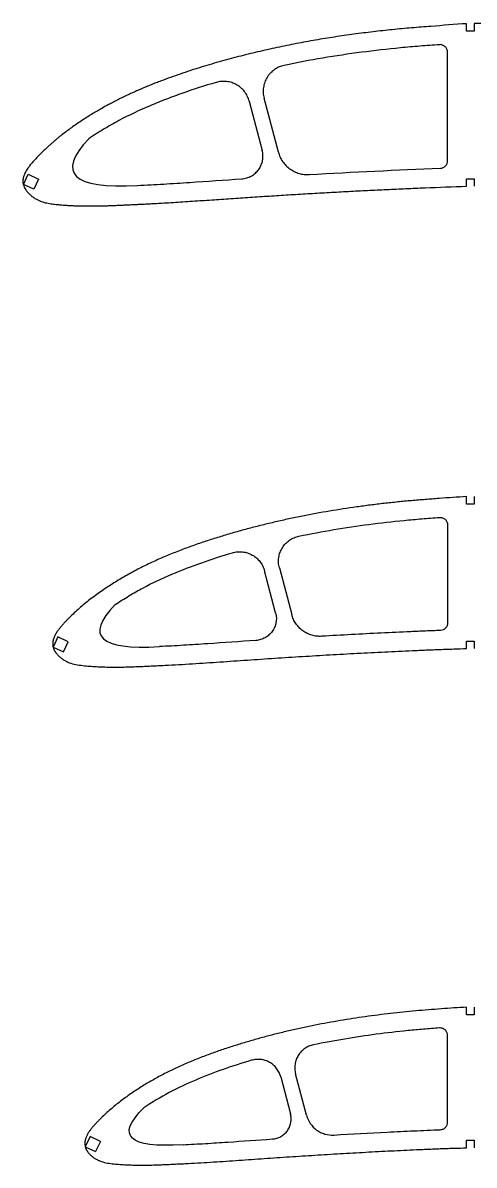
# Model space of a CAD drawing. Header units: millimetres. Extents: x -11497 to 404, y -3854 to 414.
# Drawn here: x -8309.9 to -8190.7, y -1885.7 to -1583.7 of the extents above; entities that cross this region are included whole.
import ezdxf

# ---------------------------------------------------------------- set-up
doc = ezdxf.new("R2010")
doc.units = ezdxf.units.MM

msp = doc.modelspace()

# ---------------------------------------------------------------- linework, layer by layer
for p, q in [((-8192.6703, -1585.9297), (-8192.6703, -1583.9394)), ((-8190.6703, -1583.9297), (-8190.6703, -1585.9297)), ((-8190.6703, -1585.9297), (-8192.6703, -1585.9297)), ((-8192.6703, -1626.9079), (-8192.6703, -1624.9079)), ((-8192.6703, -1624.9079), (-8190.6703, -1624.9079)), ((-8190.6703, -1624.9079), (-8190.6703, -1626.8615)), ((-8192.6703, -1710.9278), (-8192.6703, -1708.9394)), ((-8190.6703, -1708.9278), (-8190.6703, -1710.9278)), ((-8190.6703, -1710.9278), (-8192.6703, -1710.9278)), ((-8192.6703, -1749.1147), (-8192.6703, -1747.1147)), ((-8192.6703, -1747.1147), (-8190.6703, -1747.1147)), ((-8190.6703, -1747.1147), (-8190.6703, -1749.065)), ((-8192.6703, -1845.9258), (-8192.6703, -1843.9394)), ((-8190.6703, -1843.9258), (-8190.6703, -1845.9258)), ((-8190.6703, -1845.9258), (-8192.6703, -1845.9258)), ((-8192.6703, -1881.0901), (-8192.6703, -1879.0901)), ((-8192.6703, -1879.0901), (-8190.6703, -1879.0901)), ((-8190.6703, -1879.0901), (-8190.6703, -1881.0442))]:
    msp.add_line(p, q)
at = {"color": 7, "linetype": 'Continuous', "lineweight": 25}
for p, q in [((-8197.6703, -1620.1497), (-8197.6703, -1591.484)), ((-8250.0817, -1604.3996), (-8246.6381, -1617.4308)), ((-8242.3797, -1617.8893), (-8246.1565, -1603.5969)), ((-8292.4475, -1614.3426), (-8292.4471, -1614.343)), ((-8309.7071, -1626.4508), (-8308.4392, -1623.7318)), ((-8308.4392, -1623.7318), (-8305.7203, -1624.9997)), ((-8306.9882, -1627.7186), (-8309.7071, -1626.4508)), ((-8305.7203, -1624.9997), (-8306.9882, -1627.7186)), ((-8197.6703, -1716.44), (-8197.6703, -1742.3324)), ((-8243.096, -1739.696), (-8246.0369, -1728.5589)), ((-8242.1119, -1727.7559), (-8238.8472, -1740.1191)), ((-8285.474, -1737.5068), (-8285.4737, -1737.5071)), ((-8300.5792, -1746.024), (-8301.8471, -1748.743)), ((-8297.8603, -1747.2919), (-8300.5792, -1746.024)), ((-8299.1281, -1750.0108), (-8297.8603, -1747.2919)), ((-8301.8471, -1748.743), (-8299.1281, -1750.0108)), ((-8273.7725, -1748.6009), (-8273.7743, -1748.601)), ((-8197.6703, -1874.2881), (-8197.6703, -1851.3914)), ((-8241.7644, -1862.2887), (-8239.1738, -1872.1079)), ((-8234.9453, -1872.4554), (-8237.8417, -1861.4771)), ((-8277.9423, -1870.5243), (-8277.9425, -1870.5241)), ((-8292.0904, -1878.0996), (-8293.3582, -1880.8186)), ((-8293.3582, -1880.8186), (-8290.6393, -1882.0864)), ((-8289.3714, -1879.3675), (-8292.0904, -1878.0996)), ((-8289.3714, -1879.3675), (-8290.6393, -1882.0864)), ((-8267.5505, -1880.2652), (-8267.5474, -1880.2651))]:
    msp.add_line(p, q, dxfattribs=at)
for points, knots in [([(-8192.6703, -1583.9394), (-8195.8031, -1584.1586), (-8200.6365, -1584.5434), (-8207.1753, -1585.0322), (-8212.2767, -1585.5162), (-8217.3698, -1586.0735), (-8222.4517, -1586.7188), (-8227.5215, -1587.4507), (-8232.5772, -1588.2738), (-8236.7944, -1589.0455), (-8240.1812, -1589.7134), (-8242.7423, -1590.2488), (-8245.2978, -1590.8076), (-8247.8467, -1591.3951), (-8250.3895, -1592.009), (-8252.9263, -1592.6504), (-8255.4786, -1593.3262), (-8258.0461, -1594.0358), (-8260.6267, -1594.7838), (-8263.1973, -1595.5641), (-8265.7561, -1596.3824), (-8268.3039, -1597.2358), (-8270.8386, -1598.1299), (-8272.954, -1598.9174), (-8274.6581, -1599.5747), (-8275.9544, -1600.0908), (-8277.246, -1600.6181), (-8278.5304, -1601.1609), (-8279.8088, -1601.7156), (-8281.0791, -1602.2866), (-8282.3615, -1602.8835), (-8283.657, -1603.5052), (-8284.9622, -1604.1576), (-8286.2601, -1604.826), (-8287.5475, -1605.5166), (-8288.8279, -1606.2266), (-8290.1002, -1606.9585), (-8291.4003, -1607.7321), (-8292.7253, -1608.5491), (-8294.0707, -1609.4117), (-8295.399, -1610.2961), (-8296.7042, -1611.2024), (-8297.9831, -1612.1262), (-8299.2287, -1613.0689), (-8300.2864, -1613.9048), (-8301.1647, -1614.6305), (-8301.881, -1615.2374), (-8302.5897, -1615.8628), (-8303.3006, -1616.5058), (-8304.016, -1617.1762), (-8304.7422, -1617.8772), (-8305.5646, -1618.6951), (-8306.4805, -1619.6295), (-8307.4436, -1620.6965), (-8308.3272, -1621.8037), (-8309.068, -1622.9432), (-8309.6078, -1624.1041), (-8309.8882, -1625.2897), (-8309.8048, -1626.3259), (-8309.5903, -1626.9949), (-8309.3324, -1627.4311), (-8309.0942, -1627.9062), (-8308.6189, -1628.4884), (-8308.0349, -1629.0895), (-8307.3731, -1629.633), (-8306.6639, -1630.1166), (-8305.9493, -1630.5134), (-8305.2456, -1630.8258), (-8304.5639, -1631.0679), (-8303.8763, -1631.2592), (-8303.1845, -1631.4101), (-8302.4884, -1631.5268), (-8301.7894, -1631.6215), (-8300.905, -1631.7204), (-8299.8347, -1631.8229), (-8298.5777, -1631.9236), (-8297.3172, -1632.0014), (-8296.0543, -1632.0589), (-8294.7898, -1632.101), (-8293.5244, -1632.1233), (-8292.2581, -1632.1326), (-8290.9916, -1632.1238), (-8289.7257, -1632.1043), (-8288.4607, -1632.0732), (-8287.1964, -1632.0333), (-8285.9323, -1631.9861), (-8284.6682, -1631.9345), (-8283.4034, -1631.8782), (-8282.1381, -1631.8203), (-8280.872, -1631.7625), (-8279.6063, -1631.7001), (-8278.3405, -1631.6377), (-8277.0749, -1631.5735), (-8275.8089, -1631.5054), (-8274.1199, -1631.4127), (-8272.0081, -1631.2911), (-8269.4742, -1631.1349), (-8266.9412, -1630.9743), (-8264.4086, -1630.8059), (-8261.8763, -1630.6358), (-8259.3437, -1630.4634), (-8256.8108, -1630.2892), (-8254.2774, -1630.1188), (-8251.7442, -1629.9476), (-8249.2113, -1629.7813), (-8246.6786, -1629.6142), (-8244.1456, -1629.4511), (-8241.612, -1629.2909), (-8238.2352, -1629.0815), (-8234.0154, -1628.8273), (-8228.9527, -1628.5364), (-8223.8901, -1628.2614), (-8218.8272, -1627.9989), (-8213.763, -1627.7541), (-8208.6973, -1627.5228), (-8201.6667, -1627.2279), (-8196.3241, -1627.0269), (-8192.6703, -1626.9079)], [0, 0, 0, 0, 0.037810127, 0.058378142, 0.078944165, 0.099502757, 0.120062306, 0.140618196, 0.161171844, 0.181730392, 0.192232993, 0.202733734, 0.213231801, 0.223726436, 0.234226583, 0.244725708, 0.255230035, 0.266014973, 0.276796177, 0.287577874, 0.298358395, 0.309139928, 0.31992681, 0.330717371, 0.336315928, 0.341916893, 0.34751551, 0.353112043, 0.35870546, 0.364292741, 0.369880161, 0.375736121, 0.381592742, 0.387447349, 0.393312559, 0.399182199, 0.405074118, 0.410984135, 0.41739554, 0.423814744, 0.430225953, 0.436607106, 0.442946104, 0.449218507, 0.455412895, 0.459176702, 0.462934888, 0.466716263, 0.470556156, 0.474475231, 0.47851987, 0.482707985, 0.488439354, 0.49427259, 0.500005689, 0.505479778, 0.510596009, 0.515360546, 0.519964911, 0.522941483, 0.523713317, 0.526061566, 0.529321954, 0.532702959, 0.536149006, 0.539609724, 0.543025292, 0.545975002, 0.548870241, 0.551727175, 0.554561889, 0.557391908, 0.560223219, 0.563052882, 0.568106577, 0.573167981, 0.578234398, 0.583311455, 0.588388324, 0.593465992, 0.598549122, 0.603634584, 0.60871431, 0.613792524, 0.618869059, 0.62394358, 0.629023617, 0.634100922, 0.639186879, 0.644273168, 0.649360468, 0.654444114, 0.659532454, 0.664617865, 0.669708001, 0.679898873, 0.690085219, 0.700273946, 0.710457126, 0.720645539, 0.730830795, 0.741020462, 0.751213282, 0.761401695, 0.771588867, 0.781775629, 0.79196117, 0.802149496, 0.812340623, 0.832694999, 0.853048018, 0.873395476, 0.893737901, 0.914086761, 0.934438591, 0.95479294, 0.998807953, 0.998807953, 0.998807953, 0.998807953]), ([(-7967.877, -1634.2078), (-7969.0129, -1633.7144), (-7970.9958, -1632.9139), (-7973.8037, -1631.7918), (-7976.2961, -1630.8316), (-7978.7817, -1629.8935), (-7981.2738, -1628.9736), (-7983.7704, -1628.0658), (-7986.2706, -1627.168), (-7988.7718, -1626.2712), (-7992.1081, -1625.0799), (-7996.2729, -1623.5774), (-8001.2647, -1621.7623), (-8006.2524, -1619.9398), (-8011.2357, -1618.106), (-8016.2186, -1616.2704), (-8021.2016, -1614.4315), (-8026.1777, -1612.5977), (-8031.1467, -1610.7697), (-8036.1115, -1608.9591), (-8041.0841, -1607.1719), (-8046.0667, -1605.4161), (-8051.0649, -1603.7042), (-8056.0809, -1602.0433), (-8061.0821, -1600.4559), (-8066.0683, -1598.9479), (-8071.039, -1597.5219), (-8076.0285, -1596.1655), (-8081.0374, -1594.882), (-8086.0642, -1593.6709), (-8091.1088, -1592.5323), (-8096.143, -1591.4765), (-8101.1641, -1590.4993), (-8106.1702, -1589.6003), (-8111.1877, -1588.7728), (-8116.2156, -1588.0107), (-8121.2537, -1587.3153), (-8126.301, -1586.6818), (-8131.3459, -1586.1117), (-8136.3867, -1585.602), (-8141.4219, -1585.1519), (-8146.461, -1584.7616), (-8151.5037, -1584.433), (-8156.5502, -1584.1628), (-8161.6004, -1583.957), (-8166.6562, -1583.8128), (-8171.7154, -1583.7288), (-8176.7772, -1583.7135), (-8183.0958, -1583.7709), (-8187.7259, -1583.9015), (-8190.6703, -1583.9297)], [0, 0, 0, 0, 0.015987774, 0.027603423, 0.039037682, 0.050468654, 0.061901065, 0.073332522, 0.084764442, 0.096196547, 0.107635555, 0.13049922, 0.153355397, 0.176207116, 0.199054455, 0.221907143, 0.24476251, 0.267624717, 0.290371373, 0.313115788, 0.335849145, 0.358586315, 0.381317376, 0.404055046, 0.426798515, 0.449053993, 0.471304814, 0.493555415, 0.515804196, 0.538055804, 0.560305634, 0.58256543, 0.604458081, 0.626342623, 0.64822472, 0.670106377, 0.69199188, 0.713881813, 0.735775608, 0.757534826, 0.779287847, 0.80103746, 0.82278231, 0.844525637, 0.866279057, 0.888033004, 0.909820868, 0.931599156, 0.953379782, 0.991393692, 0.991393692, 0.991393692, 0.991393692]), ([(-8199.8234, -1589.4899), (-8201.5434, -1589.6219), (-8203.2637, -1589.751), (-8206.7028, -1590.0239), (-8208.4212, -1590.1725), (-8213.5709, -1590.6745), (-8216.9992, -1591.059), (-8223.8433, -1591.9551), (-8227.2604, -1592.4628), (-8234.0627, -1593.6096), (-8237.4501, -1594.2488), (-8240.8232, -1594.957)], [0, 0, 0, 0, 0.125, 0.125, 0.25, 0.25, 0.5, 0.5, 0.75, 0.75, 1, 1, 1, 1]), ([(-8197.6703, -1591.484), (-8197.6703, -1591.3455), (-8197.6846, -1591.2093), (-8197.7404, -1590.9418), (-8197.7827, -1590.8088), (-8197.8926, -1590.5574), (-8197.9598, -1590.4385), (-8198.1189, -1590.2144), (-8198.2108, -1590.1098), (-8198.5114, -1589.8313), (-8198.7527, -1589.686), (-8199.1401, -1589.5507), (-8199.2759, -1589.5185), (-8199.5481, -1589.483), (-8199.6852, -1589.4793), (-8199.8234, -1589.4899)], [0, 0, 0, 0, 0.125, 0.125, 0.25, 0.25, 0.375, 0.375, 0.5, 0.5, 0.75, 0.75, 0.875, 0.875, 1, 1, 1, 1]), ([(-8240.8232, -1594.957), (-8241.2905, -1595.0551), (-8241.7406, -1595.199), (-8242.6076, -1595.5754), (-8243.0274, -1595.8109), (-8243.7993, -1596.3536), (-8244.1555, -1596.6616), (-8244.6443, -1597.1801), (-8244.7995, -1597.3625), (-8245.0874, -1597.7379), (-8245.3548, -1598.126), (-8245.582, -1598.5389), (-8245.7887, -1598.9645), (-8245.8823, -1599.185), (-8246.1268, -1599.8542), (-8246.2426, -1600.3107), (-8246.3817, -1601.244), (-8246.4041, -1601.7248), (-8246.3518, -1602.6685), (-8246.2785, -1603.1353), (-8246.1565, -1603.5969)], [0, 0, 0, 0, 0.125, 0.125, 0.25, 0.25, 0.375, 0.375, 0.4375, 0.4375, 0.5, 0.5625, 0.5625, 0.625, 0.625, 0.75, 0.75, 0.875, 0.875, 1, 1, 1, 1]), ([(-8258.8332, -1599.4732), (-8261.7986, -1600.3468), (-8264.7345, -1601.2861), (-8269.0853, -1602.8133), (-8270.5264, -1603.3426), (-8273.3896, -1604.4437), (-8274.8116, -1605.0156), (-8279.0417, -1606.8113), (-8281.812, -1608.119), (-8285.8725, -1610.2921), (-8287.2102, -1611.0517), (-8289.8539, -1612.6412), (-8291.1598, -1613.4715), (-8292.4471, -1614.343)], [0, 0, 0, 0, 0.25, 0.25, 0.375, 0.375, 0.5, 0.5, 0.75, 0.75, 0.875, 0.875, 1, 1, 1, 1]), ([(-8250.0817, -1604.3996), (-8250.2019, -1603.9445), (-8250.3658, -1603.5085), (-8250.778, -1602.6732), (-8251.0295, -1602.2709), (-8251.5991, -1601.5352), (-8251.9182, -1601.1982), (-8252.449, -1600.7394), (-8252.6353, -1600.5941), (-8253.0173, -1600.3258), (-8253.4106, -1600.0781), (-8253.8261, -1599.8707), (-8254.2527, -1599.6836), (-8254.4727, -1599.6), (-8255.1422, -1599.3834), (-8255.5963, -1599.2855), (-8256.5195, -1599.1801), (-8256.9933, -1599.1734), (-8257.9234, -1599.2541), (-8258.3817, -1599.3402), (-8258.8332, -1599.4732)], [0, 0, 0, 0, 0.125, 0.125, 0.25, 0.25, 0.375, 0.375, 0.4375, 0.4375, 0.5, 0.5625, 0.5625, 0.625, 0.625, 0.75, 0.75, 0.875, 0.875, 1, 1, 1, 1]), ([(-8252.0471, -1624.9567), (-8251.6031, -1624.9271), (-8251.1699, -1624.8493), (-8250.5357, -1624.6622), (-8250.3258, -1624.5876), (-8249.9172, -1624.4161), (-8249.7193, -1624.3197), (-8249.3357, -1624.1065), (-8249.1501, -1623.9896), (-8248.7913, -1623.735), (-8248.6173, -1623.5967), (-8248.1203, -1623.1543), (-8247.8268, -1622.8279), (-8247.3131, -1622.1141), (-8247.0927, -1621.7231), (-8246.7482, -1620.9153), (-8246.6204, -1620.4941), (-8246.4585, -1619.6198), (-8246.4269, -1619.1817), (-8246.4593, -1618.3037), (-8246.5245, -1617.8609), (-8246.6381, -1617.4308)], [0, 0, 0, 0, 0.125, 0.125, 0.1875, 0.1875, 0.25, 0.25, 0.3125, 0.3125, 0.375, 0.375, 0.5, 0.5, 0.625, 0.625, 0.75, 0.75, 0.875, 0.875, 1, 1, 1, 1]), ([(-8242.3797, -1617.8893), (-8242.2619, -1618.335), (-8242.1074, -1618.7647), (-8241.8225, -1619.3861), (-8241.7186, -1619.5894), (-8241.4928, -1619.988), (-8241.3702, -1620.1841), (-8240.981, -1620.7508), (-8240.6922, -1621.1023), (-8240.216, -1621.5908), (-8240.0501, -1621.7472), (-8239.7034, -1622.0467), (-8239.5221, -1622.1902), (-8238.9655, -1622.593), (-8238.5755, -1622.827), (-8237.9627, -1623.1272), (-8237.7538, -1623.2188), (-8237.3264, -1623.3846), (-8237.1073, -1623.4588), (-8236.4482, -1623.6511), (-8236.0024, -1623.7405), (-8235.0981, -1623.8433), (-8234.637, -1623.8563), (-8234.1768, -1623.8293)], [0, 0, 0, 0, 0.125, 0.125, 0.1875, 0.1875, 0.25, 0.25, 0.375, 0.375, 0.4375, 0.4375, 0.5, 0.5, 0.625, 0.625, 0.6875, 0.6875, 0.75, 0.75, 0.875, 0.875, 1, 1, 1, 1]), ([(-8199.5945, -1622.1488), (-8199.4657, -1622.1439), (-8199.3395, -1622.1268), (-8199.092, -1622.069), (-8198.9695, -1622.0278), (-8198.7359, -1621.9231), (-8198.6254, -1621.8602), (-8198.417, -1621.7139), (-8198.3183, -1621.6294), (-8198.1415, -1621.4458), (-8198.0625, -1621.3463), (-8197.9232, -1621.1318), (-8197.8635, -1621.017), (-8197.7207, -1620.6634), (-8197.6703, -1620.4075), (-8197.6703, -1620.1497)], [0, 0, 0, 0, 0.125, 0.125, 0.25, 0.25, 0.375, 0.375, 0.5, 0.5, 0.625, 0.625, 0.75, 0.75, 1, 1, 1, 1]), ([(-8279.537, -1626.6897), (-8277.2444, -1626.5767), (-8274.9525, -1626.4533), (-8270.3698, -1626.1826), (-8268.0791, -1626.0366), (-8261.2077, -1625.5825), (-8256.6279, -1625.2616), (-8252.0471, -1624.9567)], [0, 0, 0, 0, 0.25, 0.25, 0.5, 0.5, 1, 1, 1, 1]), ([(-8192.6703, -1708.9394), (-8193.8838, -1709.009), (-8196.3101, -1709.1682), (-8199.9467, -1709.4402), (-8203.5817, -1709.7167), (-8207.2142, -1710.0094), (-8210.8403, -1710.3614), (-8214.4614, -1710.7504), (-8218.0761, -1711.1859), (-8222.8862, -1711.83), (-8228.8796, -1712.7531), (-8234.8409, -1713.8487), (-8239.5872, -1714.8307), (-8243.1342, -1715.6224), (-8246.6676, -1716.4697), (-8250.1862, -1717.3735), (-8253.6889, -1718.3344), (-8257.174, -1719.3554), (-8260.6374, -1720.4459), (-8264.0771, -1721.6073), (-8267.4883, -1722.8488), (-8270.8673, -1724.1738), (-8274.2075, -1725.5934), (-8277.4968, -1727.1267), (-8280.7262, -1728.782), (-8283.8866, -1730.5648), (-8286.973, -1732.4724), (-8289.4751, -1734.17), (-8291.4251, -1735.6005), (-8292.858, -1736.7124), (-8294.2578, -1737.8659), (-8295.6175, -1739.0663), (-8296.7192, -1740.1012), (-8297.5806, -1740.9495), (-8298.2204, -1741.5921), (-8298.8498, -1742.2449), (-8299.4611, -1742.9145), (-8300.0479, -1743.6063), (-8300.5981, -1744.3272), (-8301.016, -1744.9575), (-8301.3119, -1745.4848), (-8301.5122, -1745.8916), (-8301.6558, -1746.2411), (-8301.7541, -1746.5268), (-8301.8191, -1746.7439), (-8301.8737, -1746.9638), (-8301.9306, -1747.2603), (-8301.9759, -1747.6361), (-8301.9722, -1748.0146), (-8301.9455, -1748.3157), (-8301.9128, -1748.5398), (-8301.8687, -1748.762), (-8301.8101, -1748.9803), (-8301.7363, -1749.1943), (-8301.6352, -1749.3964), (-8301.5272, -1749.5951), (-8301.4246, -1749.7971), (-8301.3115, -1749.9935), (-8301.1847, -1750.1812), (-8301.0476, -1750.3616), (-8300.8539, -1750.5932), (-8300.4998, -1750.9863), (-8300.0525, -1751.394), (-8299.573, -1751.7623), (-8299.0757, -1752.1061), (-8298.4215, -1752.4857), (-8297.3154, -1752.9789), (-8295.8507, -1753.3735), (-8294.0509, -1753.6076), (-8292.2451, -1753.7757), (-8290.4354, -1753.8995), (-8288.6231, -1753.9763), (-8286.8097, -1754.0171), (-8284.9957, -1754.0206), (-8283.1818, -1753.9944), (-8281.3685, -1753.9436), (-8279.5556, -1753.8761), (-8277.7431, -1753.797), (-8275.9308, -1753.7134), (-8274.1185, -1753.6262), (-8271.7022, -1753.5045), (-8268.6822, -1753.3408), (-8265.059, -1753.1225), (-8261.4363, -1752.8882), (-8257.8138, -1752.6431), (-8254.191, -1752.3932), (-8250.5676, -1752.1436), (-8246.9431, -1751.8986), (-8243.3177, -1751.6572), (-8239.6912, -1751.4213), (-8236.0634, -1751.1927), (-8232.4344, -1750.9705), (-8227.5938, -1750.6839), (-8222.7505, -1750.4143), (-8217.9042, -1750.1599), (-8214.2681, -1749.9779), (-8210.6303, -1749.8043), (-8207.5976, -1749.6665), (-8205.1706, -1749.5622), (-8203.3499, -1749.4851), (-8201.5289, -1749.4095), (-8199.7074, -1749.3393), (-8197.8853, -1749.2747), (-8195.54, -1749.1967), (-8193.8015, -1749.1431), (-8192.6703, -1749.1147)], [0, 0, 0, 0, 0.008250743, 0.016501486, 0.024752229, 0.033002972, 0.041253715, 0.049504458, 0.057755201, 0.066005944, 0.08250743, 0.099008916, 0.107259659, 0.115510402, 0.123761145, 0.132011888, 0.140262631, 0.148513373, 0.156764116, 0.165014859, 0.173265602, 0.181516345, 0.189767088, 0.198017831, 0.206268574, 0.214519317, 0.22277006, 0.231020803, 0.235146175, 0.239271546, 0.243396918, 0.247522289, 0.251647661, 0.253710346, 0.255773032, 0.257835718, 0.259898404, 0.261961089, 0.264023775, 0.266086461, 0.267117804, 0.268149147, 0.269180489, 0.269696161, 0.270211832, 0.270727504, 0.271243175, 0.272274518, 0.273305861, 0.273821532, 0.274337204, 0.274852875, 0.275368547, 0.275884218, 0.27639989, 0.276915561, 0.277431232, 0.277946904, 0.278462575, 0.278978247, 0.279493918, 0.280525261, 0.282587947, 0.28361929, 0.284650632, 0.286713318, 0.288776004, 0.292901375, 0.297026747, 0.301152118, 0.30527749, 0.309402861, 0.313528233, 0.317653604, 0.321778976, 0.325904347, 0.330029719, 0.33415509, 0.338280462, 0.342405833, 0.346531205, 0.354781948, 0.363032691, 0.371283434, 0.379534177, 0.38778492, 0.396035663, 0.404286406, 0.412537149, 0.420787892, 0.429038634, 0.437289377, 0.44554012, 0.462041606, 0.470292349, 0.478543092, 0.486793835, 0.495044578, 0.49916995, 0.503295321, 0.507420693, 0.511546064, 0.515671436, 0.519796807, 0.527473097, 0.527473097, 0.527473097, 0.527473097]), ([(-8236.9347, -1719.3903), (-8230.8089, -1718.1183), (-8224.6498, -1717.0962), (-8215.3687, -1715.88), (-8212.2676, -1715.5302), (-8207.6071, -1715.0711), (-8206.0515, -1714.9334), (-8202.9373, -1714.6819), (-8201.3792, -1714.5634), (-8199.8209, -1714.4457)], [0, 0, 0, 0, 0.5, 0.5, 0.75, 0.75, 0.875, 0.875, 1, 1, 1, 1]), ([(-8199.8209, -1714.4457), (-8199.6829, -1714.4353), (-8199.5462, -1714.4392), (-8199.2753, -1714.4746), (-8199.1397, -1714.5068), (-8198.8809, -1714.5973), (-8198.7573, -1714.6553), (-8198.522, -1714.7968), (-8198.4108, -1714.8804), (-8198.1105, -1715.1588), (-8197.9474, -1715.3882), (-8197.7831, -1715.7639), (-8197.7406, -1715.8967), (-8197.6845, -1716.1652), (-8197.6703, -1716.3016), (-8197.6703, -1716.44)], [0, 0, 0, 0, 0.125, 0.125, 0.25, 0.25, 0.375, 0.375, 0.5, 0.5, 0.75, 0.75, 0.875, 0.875, 1, 1, 1, 1]), ([(-8242.1119, -1727.7559), (-8242.23, -1727.3085), (-8242.3009, -1726.8562), (-8242.3513, -1725.9425), (-8242.3295, -1725.4765), (-8242.194, -1724.5713), (-8242.0814, -1724.1291), (-8241.8443, -1723.4813), (-8241.7533, -1723.2675), (-8241.5524, -1722.8548), (-8241.3317, -1722.4546), (-8241.0722, -1722.0789), (-8240.7929, -1721.7156), (-8240.6426, -1721.5392), (-8240.1677, -1721.0367), (-8239.8218, -1720.7386), (-8239.0732, -1720.214), (-8238.6661, -1719.9864), (-8237.8245, -1719.6229), (-8237.3877, -1719.4843), (-8236.9346, -1719.3902)], [0, 0, 0, 0, 0.125, 0.125, 0.25, 0.25, 0.375, 0.375, 0.4375, 0.4375, 0.5, 0.5625, 0.5625, 0.625, 0.625, 0.75, 0.75, 0.875, 0.875, 1, 1, 1, 1]), ([(-8285.4737, -1737.5071), (-8284.2856, -1736.7046), (-8283.0809, -1735.9398), (-8280.643, -1734.4753), (-8279.4096, -1733.7758), (-8275.6671, -1731.7735), (-8273.1152, -1730.568), (-8267.9222, -1728.3596), (-8265.2846, -1727.349), (-8259.9474, -1725.4685), (-8257.2472, -1724.6002), (-8254.5205, -1723.7921)], [0, 0, 0, 0, 0.125, 0.125, 0.25, 0.25, 0.5, 0.5, 0.75, 0.75, 1, 1, 1, 1]), ([(-8254.5205, -1723.7921), (-8254.0831, -1723.6625), (-8253.6397, -1723.5786), (-8252.7413, -1723.4991), (-8252.2817, -1723.5045), (-8251.3848, -1723.6055), (-8250.945, -1723.6999), (-8250.2985, -1723.9079), (-8250.0843, -1723.9889), (-8249.6692, -1724.1702), (-8249.4674, -1724.2707), (-8248.8791, -1724.6011), (-8248.5083, -1724.8604), (-8247.8184, -1725.4552), (-8247.5087, -1725.7823), (-8247.095, -1726.3158), (-8246.9657, -1726.5009), (-8246.7246, -1726.8859), (-8246.6132, -1727.0855), (-8246.3124, -1727.6945), (-8246.1534, -1728.1179), (-8246.0369, -1728.5589)], [0, 0, 0, 0, 0.125, 0.125, 0.25, 0.25, 0.375, 0.375, 0.4375, 0.4375, 0.5, 0.5, 0.625, 0.625, 0.75, 0.75, 0.8125, 0.8125, 0.875, 0.875, 1, 1, 1, 1]), ([(-8243.096, -1739.6959), (-8242.9861, -1740.1122), (-8242.9238, -1740.5333), (-8242.8916, -1741.3848), (-8242.9232, -1741.8178), (-8243.0778, -1742.6533), (-8243.2004, -1743.0618), (-8243.5376, -1743.8528), (-8243.7465, -1744.2228), (-8244.2424, -1744.9137), (-8244.5331, -1745.2366), (-8245.1679, -1745.8022), (-8245.514, -1746.0489), (-8246.2656, -1746.4674), (-8246.6586, -1746.6321), (-8247.4732, -1746.8738), (-8247.899, -1746.9509), (-8248.3286, -1746.9799)], [0, 0, 0, 0, 0.125, 0.125, 0.25, 0.25, 0.375, 0.375, 0.5, 0.5, 0.625, 0.625, 0.75, 0.75, 0.875, 0.875, 1, 1, 1, 1]), ([(-8230.9037, -1745.8703), (-8231.3494, -1745.8966), (-8231.7913, -1745.8844), (-8232.4487, -1745.8102), (-8232.6669, -1745.7762), (-8233.1014, -1745.689), (-8233.3187, -1745.6357), (-8233.9588, -1745.4488), (-8234.3697, -1745.2892), (-8234.963, -1744.9989), (-8235.1569, -1744.8936), (-8235.5369, -1744.6655), (-8235.7238, -1744.5421), (-8236.2634, -1744.1513), (-8236.5967, -1743.863), (-8237.058, -1743.3901), (-8237.2053, -1743.2256), (-8237.4867, -1742.8829), (-8237.6212, -1742.7038), (-8237.9978, -1742.1547), (-8238.2148, -1741.7712), (-8238.5823, -1740.9704), (-8238.7332, -1740.5507), (-8238.8472, -1740.119)], [0, 0, 0, 0, 0.125, 0.125, 0.1875, 0.1875, 0.25, 0.25, 0.375, 0.375, 0.4375, 0.4375, 0.5, 0.5, 0.625, 0.625, 0.6875, 0.6875, 0.75, 0.75, 0.875, 0.875, 1, 1, 1, 1]), ([(-8199.5974, -1744.3315), (-8200.9026, -1744.3792), (-8202.2076, -1744.4318), (-8204.8174, -1744.5412), (-8206.1223, -1744.5966), (-8210.0366, -1744.7688), (-8212.6457, -1744.8917), (-8220.4722, -1745.2781), (-8225.6886, -1745.5617), (-8230.9038, -1745.8703)], [0, 0, 0, 0, 0.125, 0.125, 0.25, 0.25, 0.5, 0.5, 1, 1, 1, 1]), ([(-8197.6703, -1742.3324), (-8197.6703, -1742.4614), (-8197.6827, -1742.5883), (-8197.7311, -1742.838), (-8197.7677, -1742.9621), (-8197.8635, -1743.1997), (-8197.9222, -1743.3126), (-8198.0607, -1743.5266), (-8198.1415, -1743.6285), (-8198.3185, -1743.8122), (-8198.415, -1743.895), (-8198.6244, -1744.0423), (-8198.7371, -1744.1063), (-8199.0854, -1744.2623), (-8199.3395, -1744.3221), (-8199.5974, -1744.3315)], [0, 0, 0, 0, 0.125, 0.125, 0.25, 0.25, 0.375, 0.375, 0.5, 0.5, 0.625, 0.625, 0.75, 0.75, 1, 1, 1, 1]), ([(-8248.3285, -1746.9799), (-8252.5682, -1747.2656), (-8256.8069, -1747.5654), (-8263.1667, -1747.9898), (-8265.287, -1748.1263), (-8269.5287, -1748.3795), (-8271.6503, -1748.4948), (-8273.7725, -1748.6009)], [0, 0, 0, 0, 0.5, 0.5, 0.75, 0.75, 1, 1, 1, 1]), ([(-8192.6703, -1843.9394), (-8193.7889, -1843.9858), (-8196.0261, -1844.1083), (-8199.379, -1844.3472), (-8202.7299, -1844.6039), (-8206.0788, -1844.8763), (-8209.4224, -1845.2013), (-8212.7616, -1845.5617), (-8216.0954, -1845.9643), (-8220.532, -1846.5601), (-8226.061, -1847.4141), (-8231.5613, -1848.4271), (-8235.941, -1849.3352), (-8239.2143, -1850.0673), (-8242.4753, -1850.8508), (-8245.7228, -1851.6867), (-8248.9558, -1852.5753), (-8252.1727, -1853.5197), (-8255.3699, -1854.5277), (-8258.545, -1855.6023), (-8261.6943, -1856.7496), (-8264.8135, -1857.9756), (-8267.8972, -1859.2883), (-8270.934, -1860.7059), (-8273.9149, -1862.2373), (-8276.8326, -1863.8856), (-8279.6809, -1865.6507), (-8281.9904, -1867.2206), (-8283.7898, -1868.544), (-8285.1117, -1869.5728), (-8286.4033, -1870.6398), (-8287.6572, -1871.7506), (-8288.6732, -1872.708), (-8289.4678, -1873.4925), (-8290.0575, -1874.0872), (-8290.6378, -1874.6911), (-8291.2006, -1875.3113), (-8291.7398, -1875.9525), (-8292.2444, -1876.6211), (-8292.6264, -1877.2057), (-8292.8948, -1877.6954), (-8293.0763, -1878.0727), (-8293.204, -1878.3974), (-8293.2904, -1878.6626), (-8293.3475, -1878.8638), (-8293.394, -1879.0677), (-8293.4398, -1879.3424), (-8293.4802, -1879.6897), (-8293.4759, -1880.0392), (-8293.4548, -1880.3175), (-8293.429, -1880.5248), (-8293.3936, -1880.7307), (-8293.3463, -1880.9335), (-8293.2862, -1881.133), (-8293.2007, -1881.3226), (-8293.1069, -1881.5087), (-8293.0159, -1881.6969), (-8292.9149, -1881.8801), (-8292.8014, -1882.0557), (-8292.6783, -1882.2247), (-8292.504, -1882.442), (-8292.1827, -1882.8098), (-8291.7748, -1883.1919), (-8291.3355, -1883.5365), (-8290.8803, -1883.8596), (-8290.2791, -1884.2151), (-8289.263, -1884.6818), (-8287.913, -1885.0572), (-8286.2515, -1885.2795), (-8284.5836, -1885.4339), (-8282.9123, -1885.5493), (-8281.2385, -1885.6194), (-8279.5637, -1885.6573), (-8277.8884, -1885.6597), (-8276.2133, -1885.6353), (-8274.5387, -1885.5869), (-8272.8645, -1885.5234), (-8271.1908, -1885.4492), (-8269.5172, -1885.3704), (-8267.8438, -1885.2883), (-8265.6127, -1885.174), (-8262.8241, -1885.0207), (-8259.4789, -1884.8162), (-8256.1342, -1884.5968), (-8252.7899, -1884.3675), (-8249.4456, -1884.134), (-8246.1009, -1883.9007), (-8242.7555, -1883.6713), (-8239.4095, -1883.4457), (-8236.0627, -1883.2252), (-8232.7149, -1883.0113), (-8229.3663, -1882.8036), (-8224.9003, -1882.5352), (-8220.4322, -1882.2828), (-8215.9622, -1882.0444), (-8212.6086, -1881.8741), (-8209.254, -1881.7112), (-8206.4577, -1881.5813), (-8204.2199, -1881.4844), (-8202.5415, -1881.4114), (-8200.8628, -1881.3391), (-8199.1835, -1881.2755), (-8197.5039, -1881.221), (-8195.333, -1881.1577), (-8193.7217, -1881.1148), (-8192.6703, -1881.0901)], [0, 0, 0, 0, 0.008250743, 0.016501486, 0.024752229, 0.033002972, 0.041253715, 0.049504458, 0.057755201, 0.066005944, 0.08250743, 0.099008916, 0.107259659, 0.115510402, 0.123761145, 0.132011888, 0.140262631, 0.148513373, 0.156764116, 0.165014859, 0.173265602, 0.181516345, 0.189767088, 0.198017831, 0.206268574, 0.214519317, 0.22277006, 0.231020803, 0.235146175, 0.239271546, 0.243396918, 0.247522289, 0.251647661, 0.253710346, 0.255773032, 0.257835718, 0.259898404, 0.261961089, 0.264023775, 0.266086461, 0.267117804, 0.268149147, 0.269180489, 0.269696161, 0.270211832, 0.270727504, 0.271243175, 0.272274518, 0.273305861, 0.273821532, 0.274337204, 0.274852875, 0.275368547, 0.275884218, 0.27639989, 0.276915561, 0.277431232, 0.277946904, 0.278462575, 0.278978247, 0.279493918, 0.280525261, 0.282587947, 0.28361929, 0.284650632, 0.286713318, 0.288776004, 0.292901375, 0.297026747, 0.301152118, 0.30527749, 0.309402861, 0.313528233, 0.317653604, 0.321778976, 0.325904347, 0.330029719, 0.33415509, 0.338280462, 0.342405833, 0.346531205, 0.354781948, 0.363032691, 0.371283434, 0.379534177, 0.38778492, 0.396035663, 0.404286406, 0.412537149, 0.420787892, 0.429038634, 0.437289377, 0.44554012, 0.462041606, 0.470292349, 0.478543092, 0.486793835, 0.495044578, 0.49916995, 0.503295321, 0.507420693, 0.511546064, 0.515671436, 0.519796807, 0.527538551, 0.527538551, 0.527538551, 0.527538551]), ([(-8199.8203, -1849.397), (-8201.2187, -1849.5022), (-8202.6166, -1849.6106), (-8205.4105, -1849.8419), (-8206.8059, -1849.9694), (-8210.9872, -1850.3881), (-8213.7695, -1850.7057), (-8222.0969, -1851.805), (-8227.6237, -1852.7231), (-8233.1212, -1853.8591)], [0, 0, 0, 0, 0.125, 0.125, 0.25, 0.25, 0.5, 0.5, 1, 1, 1, 1]), ([(-8197.6703, -1851.3914), (-8197.6703, -1851.253), (-8197.6845, -1851.117), (-8197.7403, -1850.8496), (-8197.7825, -1850.7168), (-8197.8922, -1850.4656), (-8197.9593, -1850.3468), (-8198.1181, -1850.1228), (-8198.2098, -1850.0182), (-8198.5099, -1849.7397), (-8198.7509, -1849.5943), (-8199.1377, -1849.4588), (-8199.2734, -1849.4264), (-8199.5453, -1849.3906), (-8199.6823, -1849.3866), (-8199.8203, -1849.397)], [0, 0, 0, 0, 0.125, 0.125, 0.25, 0.25, 0.375, 0.375, 0.5, 0.5, 0.75, 0.75, 0.875, 0.875, 1, 1, 1, 1]), ([(-8233.1212, -1853.8591), (-8233.5342, -1853.9444), (-8233.9312, -1854.0701), (-8234.5037, -1854.3166), (-8234.6907, -1854.4084), (-8235.0568, -1854.6121), (-8235.2363, -1854.7243), (-8235.7506, -1855.0836), (-8236.0656, -1855.3549), (-8236.4965, -1855.8094), (-8236.6338, -1855.9698), (-8236.8902, -1856.3025), (-8237.009, -1856.4741), (-8237.338, -1857.0044), (-8237.5211, -1857.3785), (-8237.8118, -1858.1691), (-8237.9151, -1858.574), (-8238.0079, -1859.1908), (-8238.0286, -1859.3983), (-8238.0487, -1859.817), (-8238.048, -1860.0286), (-8238.014, -1860.6562), (-8237.9492, -1861.0694), (-8237.8417, -1861.4771)], [0, 0, 0, 0, 0.125, 0.125, 0.1875, 0.1875, 0.25, 0.25, 0.375, 0.375, 0.4375, 0.4375, 0.5, 0.5, 0.625, 0.625, 0.75, 0.75, 0.8125, 0.8125, 0.875, 0.875, 1, 1, 1, 1]), ([(-8249.4895, -1857.9462), (-8251.9955, -1858.6882), (-8254.4771, -1859.4855), (-8259.3826, -1861.2109), (-8261.8069, -1862.1385), (-8266.5805, -1864.1634), (-8268.9267, -1865.2681), (-8273.5143, -1867.7152), (-8275.7576, -1869.0532), (-8277.9423, -1870.5243)], [0, 0, 0, 0, 0.25, 0.25, 0.5, 0.5, 0.75, 0.75, 1, 1, 1, 1]), ([(-8241.7644, -1862.2887), (-8241.8704, -1861.8869), (-8242.0147, -1861.5028), (-8242.2862, -1860.9519), (-8242.3859, -1860.7725), (-8242.6043, -1860.4225), (-8242.7235, -1860.2512), (-8243.102, -1859.7619), (-8243.3838, -1859.4645), (-8244.0058, -1858.9268), (-8244.3484, -1858.6861), (-8245.0635, -1858.2839), (-8245.439, -1858.1191), (-8246.2271, -1857.8642), (-8246.6316, -1857.7773), (-8247.2422, -1857.7081), (-8247.447, -1857.6951), (-8247.8591, -1857.6897), (-8248.0674, -1857.6973), (-8248.6857, -1857.7515), (-8249.0911, -1857.8282), (-8249.4895, -1857.9462)], [0, 0, 0, 0, 0.125, 0.125, 0.1875, 0.1875, 0.25, 0.25, 0.375, 0.375, 0.5, 0.5, 0.625, 0.625, 0.75, 0.75, 0.8125, 0.8125, 0.875, 0.875, 1, 1, 1, 1]), ([(-8243.9349, -1878.7395), (-8243.5438, -1878.7128), (-8243.1631, -1878.6437), (-8242.4217, -1878.4243), (-8242.0572, -1878.2712), (-8241.3799, -1877.8941), (-8241.0645, -1877.6703), (-8240.6271, -1877.2808), (-8240.488, -1877.1424), (-8240.2286, -1876.8542), (-8240.1073, -1876.7036), (-8239.8817, -1876.3897), (-8239.7772, -1876.2264), (-8239.5856, -1875.8866), (-8239.4987, -1875.7103), (-8239.2705, -1875.1749), (-8239.1586, -1874.8049), (-8239.052, -1874.2301), (-8239.0269, -1874.035), (-8238.9987, -1873.6477), (-8238.9953, -1873.4543), (-8239.0167, -1872.875), (-8239.0738, -1872.487), (-8239.1738, -1872.1079)], [0, 0, 0, 0, 0.125, 0.125, 0.25, 0.25, 0.375, 0.375, 0.4375, 0.4375, 0.5, 0.5, 0.5625, 0.5625, 0.625, 0.625, 0.75, 0.75, 0.8125, 0.8125, 0.875, 0.875, 1, 1, 1, 1]), ([(-8234.9454, -1872.4554), (-8234.7376, -1873.243), (-8234.4034, -1873.9723), (-8233.4829, -1875.3148), (-8232.9213, -1875.8909), (-8231.9318, -1876.6068), (-8231.5862, -1876.8136), (-8230.8649, -1877.1663), (-8230.4881, -1877.3124), (-8229.3166, -1877.6531), (-8228.5196, -1877.7426), (-8227.7066, -1877.694)], [0, 0, 0, 0, 0.25, 0.25, 0.5, 0.5, 0.625, 0.625, 0.75, 0.75, 1, 1, 1, 1]), ([(-8199.5986, -1876.2873), (-8199.4696, -1876.2827), (-8199.3432, -1876.2658), (-8199.0952, -1876.2084), (-8198.9725, -1876.1673), (-8198.7384, -1876.0628), (-8198.6277, -1876.0001), (-8198.4188, -1875.8538), (-8198.3199, -1875.7693), (-8198.1427, -1875.5857), (-8198.0635, -1875.4861), (-8197.9239, -1875.2714), (-8197.864, -1875.1564), (-8197.7209, -1874.8025), (-8197.6703, -1874.5462), (-8197.6703, -1874.2881)], [0, 0, 0, 0, 0.125, 0.125, 0.25, 0.25, 0.375, 0.375, 0.5, 0.5, 0.625, 0.625, 0.75, 0.75, 1, 1, 1, 1]), ([(-8227.7066, -1877.6939), (-8223.0242, -1877.4137), (-8218.3407, -1877.1554), (-8211.3138, -1876.8026), (-8208.9712, -1876.6894), (-8205.4568, -1876.5313), (-8204.2853, -1876.4811), (-8201.9421, -1876.3796), (-8200.7706, -1876.3294), (-8199.5986, -1876.2873)], [0, 0, 0, 0, 0.5, 0.5, 0.75, 0.75, 0.875, 0.875, 1, 1, 1, 1]), ([(-8267.5474, -1880.2651), (-8265.5779, -1880.1649), (-8263.609, -1880.0563), (-8259.6726, -1879.8178), (-8257.705, -1879.6891), (-8251.803, -1879.2896), (-8247.8694, -1879.0082), (-8243.9349, -1878.7395)], [0, 0, 0, 0, 0.25, 0.25, 0.5, 0.5, 1, 1, 1, 1])]:
    msp.add_open_spline(points, degree=3, knots=knots, dxfattribs=at)
for points in [[(-8292.4475, -1614.3426), (-8301.0504, -1623.5221), (-8296.7469, -1627.6378), (-8279.537, -1626.6897)], [(-8234.1768, -1623.8293), (-8222.6534, -1623.1519), (-8211.1261, -1622.5863), (-8199.5945, -1622.1488)], [(-8285.474, -1737.5068), (-8293.5302, -1745.8356), (-8289.6303, -1749.5336), (-8273.7743, -1748.601)], [(-8267.5505, -1880.2653), (-8281.9444, -1881.1811), (-8285.4084, -1877.9341), (-8277.9425, -1870.5241)]]:
    msp.add_open_spline(points, degree=3, dxfattribs=at)

doc.saveas('drawing.dxf')
